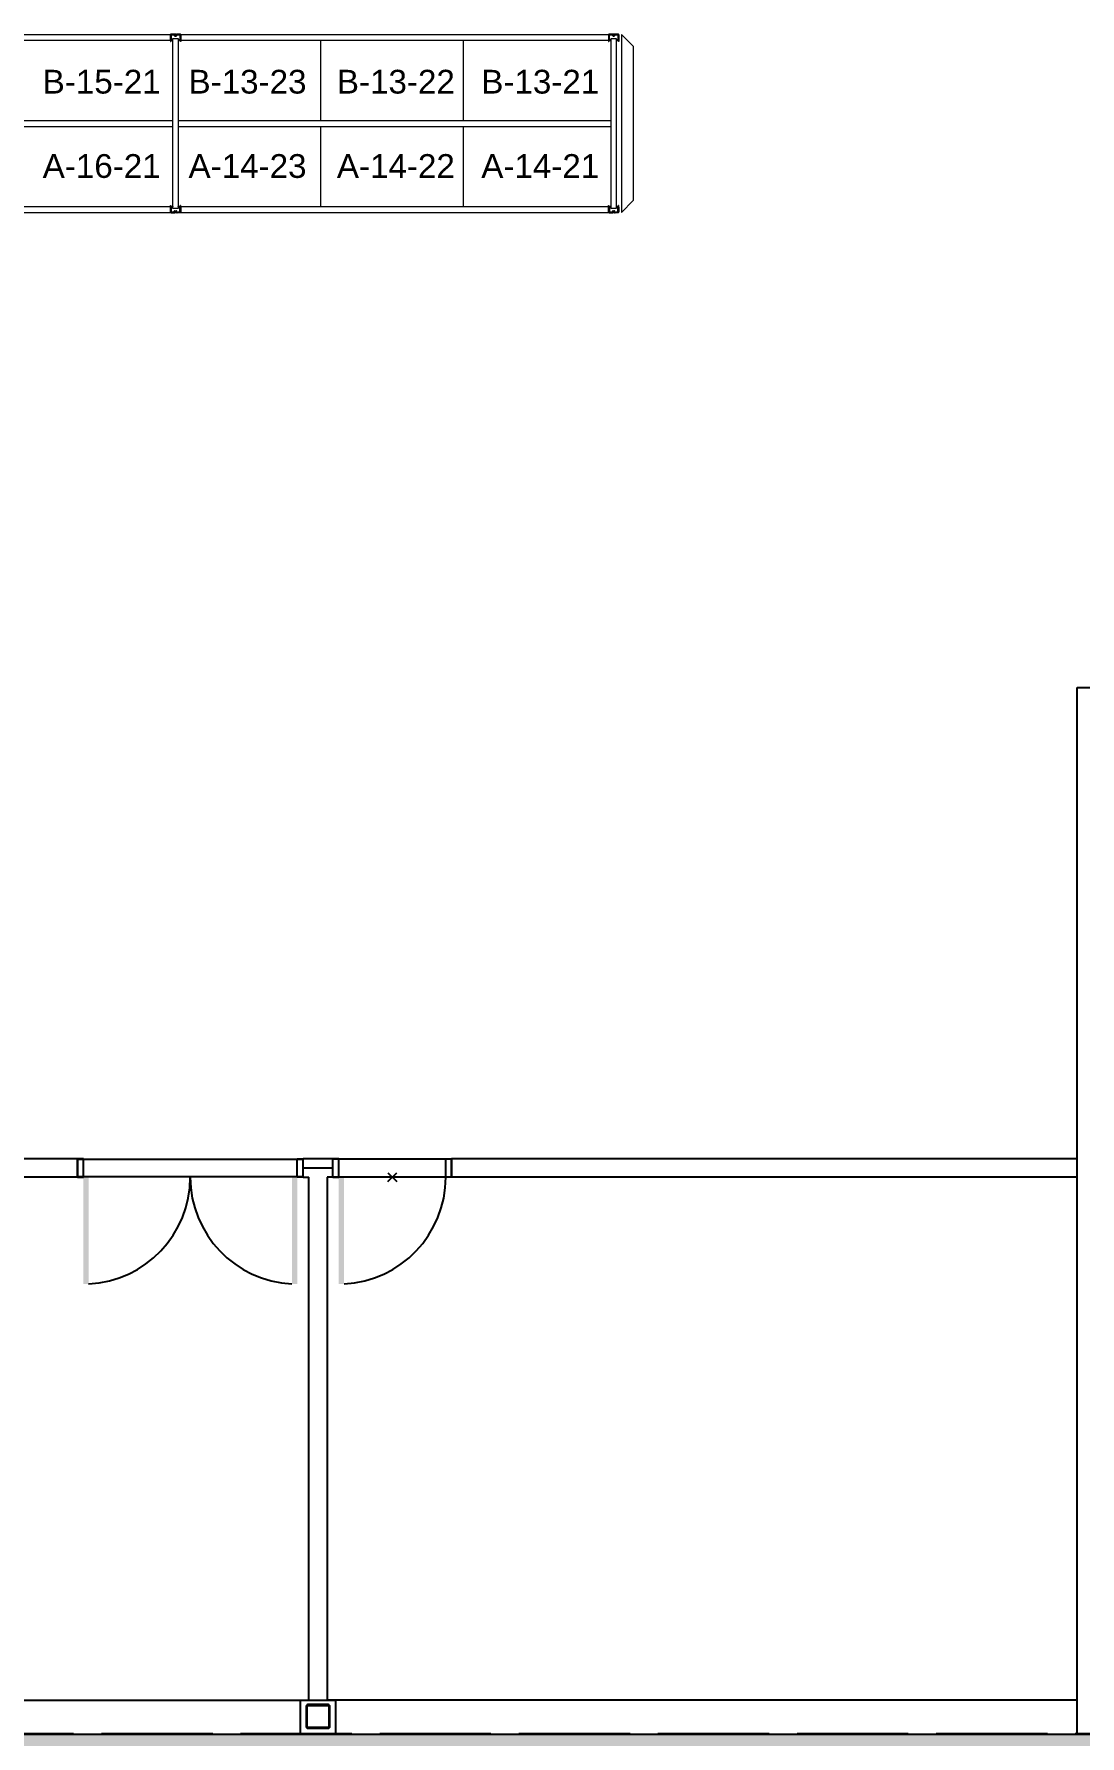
# Model space of a CAD drawing. Header units: inches. Extents: x 2743 to 10591, y -1604 to 5792.
# Drawn here: x 7944 to 8297, y 2943 to 3516 of the extents above; entities that cross this region are included whole.
import ezdxf

# ---------------------------------------------------------------- set-up
doc = ezdxf.new("R2010")
doc.units = ezdxf.units.IN
doc.header["$LTSCALE"] = 0.1875
doc.header["$MEASUREMENT"] = 0
doc.header["$PDMODE"] = 3
doc.header["$PDSIZE"] = 1.5
doc.linetypes.add('dash2', pattern=[500, 400, -100])
for name, color, linetype, lineweight in [('22 Dimension', 7, 'Continuous', 5), ('32 Echelle', 160, 'Continuous', 15), ('33 Poutre', 30, 'Continuous', 15), ('37 Protection', 1, 'Continuous', 15)]:
    doc.layers.add(name, color=color, linetype=linetype, lineweight=lineweight)
for name, color, linetype in [('A-E-MUR-EXT', 3, 'Continuous'), ('A-N-MUR-COMP', 30, 'Continuous'), ('A-N-MUR-INT', 3, 'Continuous'), ('A-N-POR-PLF', 30, 'Continuous'), ('A-N-POR-PLN', 7, 'Continuous'), ('A-N-STRUCTURE', 4, 'Continuous'), ('fill253', 253, 'Continuous'), ('S-N-ACIER', 4, 'Continuous')]:
    doc.layers.add(name, color=color, linetype=linetype)
doc.styles.add('arial', font='')
doc.styles.get('arial').set_extended_font_data('Arial')
doc.linetypes.add('MUR07', pattern='A,0.001521,[13,JUB,S=1,R=0,X=0,Y=0],-152.075402', length=152.076923)

msp = doc.modelspace()

# ---------------------------------------------------------------- hatches: boundary and pattern name
at = {"layer": '32 Echelle'}
for points in [[(7991.02284, 3513.78941), (7991.02284, 3513.97691), (7990.83534, 3513.97691)], [(7991.02284, 3513.78941), (7991.02284, 3513.97691), (7990.83534, 3513.97691)], [(7993.02284, 3513.78941), (7993.02284, 3513.97691), (7993.21034, 3513.97691)], [(7993.02284, 3513.78941), (7993.02284, 3513.97691), (7993.21034, 3513.97691)], [(8138.64784, 3513.78941), (8138.64784, 3513.97691), (8138.46034, 3513.97691)], [(8138.64784, 3513.78941), (8138.64784, 3513.97691), (8138.46034, 3513.97691)], [(8138.64784, 3513.78941), (8138.64784, 3513.97691), (8138.46034, 3513.97691)], [(8140.64784, 3513.78941), (8140.64784, 3513.97691), (8140.83534, 3513.97691)], [(8140.64784, 3513.78941), (8140.64784, 3513.97691), (8140.83534, 3513.97691)], [(8140.64784, 3513.78941), (8140.64784, 3513.97691), (8140.83534, 3513.97691)], [(7991.02284, 3458.16441), (7991.02284, 3457.97691), (7990.83534, 3457.97691)], [(7991.02284, 3458.16441), (7991.02284, 3457.97691), (7990.83534, 3457.97691)], [(7993.02284, 3458.16441), (7993.02284, 3457.97691), (7993.21034, 3457.97691)], [(7993.02284, 3458.16441), (7993.02284, 3457.97691), (7993.21034, 3457.97691)], [(8138.64784, 3458.16441), (8138.64784, 3457.97691), (8138.46034, 3457.97691)], [(8138.64784, 3458.16441), (8138.64784, 3457.97691), (8138.46034, 3457.97691)], [(8138.64784, 3458.16441), (8138.64784, 3457.97691), (8138.46034, 3457.97691)], [(8140.64784, 3458.16441), (8140.64784, 3457.97691), (8140.83534, 3457.97691)], [(8140.64784, 3458.16441), (8140.64784, 3457.97691), (8140.83534, 3457.97691)], [(8140.64784, 3458.16441), (8140.64784, 3457.97691), (8140.83534, 3457.97691)]]:
    msp.add_hatch(color=256, dxfattribs=at).paths.add_polyline_path(points)
at = {"layer": 'A-N-POR-PLN'}
for points in [[(7960.95764, 3094.93671), (7962.72929, 3094.93671), (7962.72929, 3130.96026), (7960.95764, 3130.96026)], [(8033.00474, 3094.93671), (8031.23309, 3094.93671), (8031.23309, 3130.96026), (8033.00474, 3130.96026)], [(8047.0362, 3094.9367), (8048.80785, 3094.9367), (8048.80785, 3130.96025), (8047.0362, 3130.96025)]]:
    msp.add_hatch(color=7, dxfattribs=at).paths.add_polyline_path(points)
at = {"layer": 'fill253'}
h = msp.add_hatch(color=7, dxfattribs=at)
h.dxf.hatch_style = 1
h.paths.add_polyline_path([(9794.88804, 4634.2983), (9789.96679, 4634.2983), (9789.98074, 4296.66232), (9794.90199, 4296.66232)])
h.paths.add_polyline_path([(9794.88805, 4881.11089), (9789.9668, 4881.11089), (9789.9668, 4775.21102), (9794.88805, 4775.21102)])
h.paths.add_polyline_path([(9794.88805, 5127.92329), (9789.9668, 5127.92329), (9789.96679, 5022.02362), (9794.88804, 5022.02362)])
h.paths.add_polyline_path([(8905.8684, 2943.29277), (8903.3892, 2938.37099), (9794.90199, 2938.37152), (9794.90199, 3130.36129), (9789.98074, 3130.36129), (9789.98074, 2943.29277)])
h.paths.add_polyline_path([(8477.94274, 2845.33593), (8485.93641, 2846.64062), (8470.93724, 2938.36282), (8470.1595, 2943.12545), (8461.95283, 2943.12545), (8462.69637, 2938.4929)])
h.paths.add_polyline_path([(8896.37174, 2938.2042), (8896.75099, 2936.00974), (8903.53291, 2937.11042), (8903.3892, 2938.37099), (8905.8684, 2943.29277), (8895.56167, 2943.29277)])
h.paths.add_polyline_path([(9794.90199, 5355.98239), (9789.98074, 5355.98239), (9789.9668, 5268.83602), (9794.88805, 5268.83602)])
h.paths.add_polyline_path([(7089.79643, 3123.02867), (7083.99141, 3125.08232), (7083.99141, 3123.83686), (7084.85165, 3123.50795), (7084.85808, 2938.2042), (7353.37882, 2938.37153), (7353.37237, 2943.29278), (7089.77933, 2943.12545)])
h.paths.add_polyline_path([(7084.85808, 3827.66882), (7089.77933, 3826.6441), (7089.77933, 4320.4792), (7084.85808, 4320.4792)])
h.paths.add_polyline_path([(9789.98074, 3862.52649), (9794.90199, 3862.52649), (9794.90199, 4254.42566), (9789.98074, 4254.42566)])
h.paths.add_polyline_path([(9789.97462, 3801.08425), (9794.89587, 3801.08425), (9794.90199, 3862.52649), (9789.98074, 3862.52649)])
h.paths.add_polyline_path([(9789.98074, 3656.9925), (9794.90199, 3656.9925), (9794.89587, 3765.06188), (9789.97462, 3765.06188)])
h.paths.add_polyline_path([(9789.972, 3584.94295), (9794.89325, 3584.94295), (9794.90198, 3620.96895), (9789.98073, 3620.96895)])
h.paths.add_polyline_path([(9789.97812, 3512.89586), (9794.89937, 3512.89586), (9794.89968, 3548.92185), (9789.97843, 3548.92185)])
h.paths.add_polyline_path([(9789.97812, 3440.8512), (9794.89937, 3440.8512), (9794.89937, 3476.87475), (9789.97812, 3476.87475)])
h.paths.add_polyline_path([(8313.35451, 5642.91315), (8313.35451, 5647.83442), (7084.85165, 5647.83442), (7084.85808, 4361.46337), (7089.77933, 4361.46337), (7089.7729, 5642.91317)])
h.paths.add_polyline_path([(7395.62103, 2943.29277), (7395.62125, 2938.37152), (8462.75647, 2938.2042), (8461.95283, 2943.12545)])
h.paths.add_polyline_path([(8556.69558, 5642.88457), (8556.69559, 5647.80617), (8355.59042, 5647.83389), (8355.59042, 5642.91262)])
h.paths.add_polyline_path([(9149.95052, 5647.66709), (9149.95052, 5642.74584), (9789.98074, 5642.74584), (9789.98079, 5510.71941), (9794.90204, 5510.71941), (9794.90199, 5647.66709)])
h.paths.add_polyline_path([(9794.89495, 3260.73346), (9789.9691, 3260.73345), (9789.98074, 3172.43063), (9794.90199, 3172.43063)])
h.paths.add_polyline_path([(9789.9691, 3296.75701), (9794.89495, 3296.75699), (9794.89325, 3404.82765), (9789.972, 3404.82765)])

# ---------------------------------------------------------------- linework, layer by layer
at = {"layer": '22 Dimension'}
for p, q in [((8041.02284, 3486.97691), (8041.02284, 3513.97691)), ((8089.02284, 3486.97691), (8089.02284, 3513.97691)), ((7845.39784, 3486.97691), (7991.02284, 3486.97691)), ((7993.02284, 3486.97691), (8138.64784, 3486.97691)), ((7845.39784, 3484.97691), (7991.02284, 3484.97691)), ((7993.02284, 3484.97691), (8138.64784, 3484.97691)), ((8041.02284, 3457.97691), (8041.02284, 3484.97691)), ((8089.02284, 3457.97691), (8089.02284, 3484.97691)), ((8295.82726, 3249.82448), (8295.82726, 3248.82448))]:
    msp.add_line(p, q, dxfattribs=at)
at = {"layer": '32 Echelle', "linetype": 'Continuous', "lineweight": 25}
for p, q in [((7990.39788, 3515.79316), (7990.39788, 3514.16066)), ((7990.39788, 3515.79316), (7990.39788, 3514.16066)), ((7990.48788, 3514.16066), (7990.48788, 3515.79316)), ((7990.48788, 3514.16066), (7990.48788, 3515.79316)), ((7991.51047, 3515.97691), (7990.58163, 3515.97691)), ((7991.51047, 3515.97691), (7990.58163, 3515.97691)), ((7990.58163, 3515.88691), (7991.51047, 3515.88691)), ((7990.58163, 3515.88691), (7991.51047, 3515.88691)), ((7991.60012, 3515.82057), (7991.64403, 3515.67693)), ((7991.60012, 3515.82057), (7991.64403, 3515.67693)), ((7991.7301, 3515.70325), (7991.68619, 3515.84688)), ((7991.7301, 3515.70325), (7991.68619, 3515.84688)), ((7992.22592, 3515.63691), (7991.81975, 3515.63691)), ((7992.22592, 3515.63691), (7991.81975, 3515.63691)), ((7991.81975, 3515.54691), (7992.22592, 3515.54691)), ((7991.81975, 3515.54691), (7992.22592, 3515.54691)), ((7992.35949, 3515.84688), (7992.31557, 3515.70325)), ((7992.35949, 3515.84688), (7992.31557, 3515.70325)), ((7992.40164, 3515.67693), (7992.44555, 3515.82057)), ((7992.40164, 3515.67693), (7992.44555, 3515.82057)), ((7993.46404, 3515.97691), (7992.53521, 3515.97691)), ((7993.46404, 3515.97691), (7992.53521, 3515.97691)), ((7992.53521, 3515.88691), (7993.46404, 3515.88691)), ((7992.53521, 3515.88691), (7993.46404, 3515.88691)), ((7993.55779, 3515.79316), (7993.55779, 3514.16066)), ((7993.55779, 3515.79316), (7993.55779, 3514.16066)), ((7993.64779, 3514.16066), (7993.64779, 3515.79316)), ((7993.64779, 3514.16066), (7993.64779, 3515.79316)), ((8138.02288, 3515.79316), (8138.02288, 3514.16066)), ((8138.02288, 3515.79316), (8138.02288, 3514.16066)), ((8138.02288, 3515.79316), (8138.02288, 3514.16066)), ((8138.11288, 3514.16066), (8138.11288, 3515.79316)), ((8138.11288, 3514.16066), (8138.11288, 3515.79316)), ((8138.11288, 3514.16066), (8138.11288, 3515.79316)), ((8139.13547, 3515.97691), (8138.20663, 3515.97691)), ((8139.13547, 3515.97691), (8138.20663, 3515.97691)), ((8139.13547, 3515.97691), (8138.20663, 3515.97691)), ((8138.20663, 3515.88691), (8139.13547, 3515.88691)), ((8138.20663, 3515.88691), (8139.13547, 3515.88691)), ((8138.20663, 3515.88691), (8139.13547, 3515.88691)), ((8139.22512, 3515.82057), (8139.26903, 3515.67693)), ((8139.22512, 3515.82057), (8139.26903, 3515.67693)), ((8139.22512, 3515.82057), (8139.26903, 3515.67693)), ((8139.3551, 3515.70325), (8139.31119, 3515.84688)), ((8139.3551, 3515.70325), (8139.31119, 3515.84688)), ((8139.3551, 3515.70325), (8139.31119, 3515.84688)), ((8139.85092, 3515.63691), (8139.44475, 3515.63691)), ((8139.85092, 3515.63691), (8139.44475, 3515.63691)), ((8139.85092, 3515.63691), (8139.44475, 3515.63691)), ((8139.44475, 3515.54691), (8139.85092, 3515.54691)), ((8139.44475, 3515.54691), (8139.85092, 3515.54691)), ((8139.44475, 3515.54691), (8139.85092, 3515.54691)), ((8139.98449, 3515.84688), (8139.94057, 3515.70325)), ((8139.98449, 3515.84688), (8139.94057, 3515.70325)), ((8139.98449, 3515.84688), (8139.94057, 3515.70325)), ((8140.02664, 3515.67693), (8140.07055, 3515.82057)), ((8140.02664, 3515.67693), (8140.07055, 3515.82057)), ((8140.02664, 3515.67693), (8140.07055, 3515.82057)), ((8141.08904, 3515.97691), (8140.16021, 3515.97691)), ((8141.08904, 3515.97691), (8140.16021, 3515.97691)), ((8141.08904, 3515.97691), (8140.16021, 3515.97691)), ((8140.16021, 3515.88691), (8141.08904, 3515.88691)), ((8140.16021, 3515.88691), (8141.08904, 3515.88691)), ((8140.16021, 3515.88691), (8141.08904, 3515.88691)), ((8141.18279, 3515.79316), (8141.18279, 3514.16066)), ((8141.18279, 3515.79316), (8141.18279, 3514.16066)), ((8141.18279, 3515.79316), (8141.18279, 3514.16066)), ((8141.27279, 3514.16066), (8141.27279, 3515.79316)), ((8141.27279, 3514.16066), (8141.27279, 3515.79316)), ((8141.27279, 3514.16066), (8141.27279, 3515.79316)), ((7990.99788, 3514.06691), (7990.58163, 3514.06691)), ((7990.99788, 3514.06691), (7990.58163, 3514.06691)), ((7990.58163, 3513.97691), (7990.99788, 3513.97691)), ((7990.58163, 3513.97691), (7990.99788, 3513.97691)), ((7990.99788, 3513.97691), (7990.99788, 3514.06691)), ((7990.99788, 3513.97691), (7990.99788, 3514.06691)), ((7993.46404, 3514.06691), (7993.04779, 3514.06691)), ((7993.04779, 3514.06691), (7993.04779, 3513.97691)), ((7993.46404, 3514.06691), (7993.04779, 3514.06691)), ((7993.04779, 3514.06691), (7993.04779, 3513.97691)), ((7993.04779, 3513.97691), (7993.46404, 3513.97691)), ((7993.04779, 3513.97691), (7993.46404, 3513.97691)), ((8138.62288, 3514.06691), (8138.20663, 3514.06691)), ((8138.62288, 3514.06691), (8138.20663, 3514.06691)), ((8138.62288, 3514.06691), (8138.20663, 3514.06691)), ((8138.20663, 3513.97691), (8138.62288, 3513.97691)), ((8138.20663, 3513.97691), (8138.62288, 3513.97691)), ((8138.20663, 3513.97691), (8138.62288, 3513.97691)), ((8138.62288, 3513.97691), (8138.62288, 3514.06691)), ((8138.62288, 3513.97691), (8138.62288, 3514.06691)), ((8138.62288, 3513.97691), (8138.62288, 3514.06691)), ((8141.08904, 3514.06691), (8140.67279, 3514.06691)), ((8140.67279, 3514.06691), (8140.67279, 3513.97691)), ((8141.08904, 3514.06691), (8140.67279, 3514.06691)), ((8140.67279, 3514.06691), (8140.67279, 3513.97691)), ((8141.08904, 3514.06691), (8140.67279, 3514.06691)), ((8140.67279, 3514.06691), (8140.67279, 3513.97691)), ((8140.67279, 3513.97691), (8141.08904, 3513.97691)), ((8140.67279, 3513.97691), (8141.08904, 3513.97691)), ((8140.67279, 3513.97691), (8141.08904, 3513.97691)), ((7990.39788, 3456.16066), (7990.39788, 3457.79316)), ((7990.39788, 3456.16066), (7990.39788, 3457.79316)), ((7990.48788, 3457.79316), (7990.48788, 3456.16066)), ((7990.48788, 3457.79316), (7990.48788, 3456.16066)), ((7990.58163, 3457.97691), (7990.99788, 3457.97691)), ((7990.58163, 3457.97691), (7990.99788, 3457.97691)), ((7990.99788, 3457.88691), (7990.58163, 3457.88691)), ((7990.99788, 3457.88691), (7990.58163, 3457.88691)), ((7990.99788, 3457.97691), (7990.99788, 3457.88691)), ((7990.99788, 3457.97691), (7990.99788, 3457.88691)), ((7993.04779, 3457.97691), (7993.46404, 3457.97691)), ((7993.04779, 3457.88691), (7993.04779, 3457.97691)), ((7993.04779, 3457.97691), (7993.46404, 3457.97691)), ((7993.04779, 3457.88691), (7993.04779, 3457.97691)), ((7993.46404, 3457.88691), (7993.04779, 3457.88691)), ((7993.46404, 3457.88691), (7993.04779, 3457.88691)), ((7993.55779, 3456.16066), (7993.55779, 3457.79316)), ((7993.55779, 3456.16066), (7993.55779, 3457.79316)), ((7993.64779, 3457.79316), (7993.64779, 3456.16066)), ((7993.64779, 3457.79316), (7993.64779, 3456.16066)), ((8138.02288, 3456.16066), (8138.02288, 3457.79316)), ((8138.02288, 3456.16066), (8138.02288, 3457.79316)), ((8138.02288, 3456.16066), (8138.02288, 3457.79316)), ((8138.11288, 3457.79316), (8138.11288, 3456.16066)), ((8138.11288, 3457.79316), (8138.11288, 3456.16066)), ((8138.11288, 3457.79316), (8138.11288, 3456.16066)), ((8138.20663, 3457.97691), (8138.62288, 3457.97691)), ((8138.20663, 3457.97691), (8138.62288, 3457.97691)), ((8138.20663, 3457.97691), (8138.62288, 3457.97691)), ((8138.62288, 3457.88691), (8138.20663, 3457.88691)), ((8138.62288, 3457.88691), (8138.20663, 3457.88691)), ((8138.62288, 3457.88691), (8138.20663, 3457.88691)), ((8138.62288, 3457.97691), (8138.62288, 3457.88691)), ((8138.62288, 3457.97691), (8138.62288, 3457.88691)), ((8138.62288, 3457.97691), (8138.62288, 3457.88691)), ((8140.67279, 3457.97691), (8141.08904, 3457.97691)), ((8140.67279, 3457.88691), (8140.67279, 3457.97691)), ((8140.67279, 3457.97691), (8141.08904, 3457.97691)), ((8140.67279, 3457.88691), (8140.67279, 3457.97691)), ((8140.67279, 3457.97691), (8141.08904, 3457.97691)), ((8140.67279, 3457.88691), (8140.67279, 3457.97691)), ((8141.08904, 3457.88691), (8140.67279, 3457.88691)), ((8141.08904, 3457.88691), (8140.67279, 3457.88691)), ((8141.08904, 3457.88691), (8140.67279, 3457.88691)), ((8141.18279, 3456.16066), (8141.18279, 3457.79316)), ((8141.18279, 3456.16066), (8141.18279, 3457.79316)), ((8141.18279, 3456.16066), (8141.18279, 3457.79316)), ((8141.27279, 3457.79316), (8141.27279, 3456.16066)), ((8141.27279, 3457.79316), (8141.27279, 3456.16066)), ((8141.27279, 3457.79316), (8141.27279, 3456.16066)), ((7990.58163, 3456.06691), (7991.51047, 3456.06691)), ((7990.58163, 3456.06691), (7991.51047, 3456.06691)), ((7991.51047, 3455.97691), (7990.58163, 3455.97691)), ((7991.51047, 3455.97691), (7990.58163, 3455.97691)), ((7991.60012, 3456.13325), (7991.64403, 3456.27688)), ((7991.60012, 3456.13325), (7991.64403, 3456.27688)), ((7991.7301, 3456.25057), (7991.68619, 3456.10693)), ((7991.7301, 3456.25057), (7991.68619, 3456.10693)), ((7991.81975, 3456.40691), (7992.22592, 3456.40691)), ((7991.81975, 3456.40691), (7992.22592, 3456.40691)), ((7992.22592, 3456.31691), (7991.81975, 3456.31691)), ((7992.22592, 3456.31691), (7991.81975, 3456.31691)), ((7992.35949, 3456.10693), (7992.31557, 3456.25057)), ((7992.35949, 3456.10693), (7992.31557, 3456.25057)), ((7992.40164, 3456.27688), (7992.44555, 3456.13325)), ((7992.40164, 3456.27688), (7992.44555, 3456.13325)), ((7992.53521, 3456.06691), (7993.46404, 3456.06691)), ((7992.53521, 3456.06691), (7993.46404, 3456.06691)), ((7993.46404, 3455.97691), (7992.53521, 3455.97691)), ((7993.46404, 3455.97691), (7992.53521, 3455.97691)), ((8138.20663, 3456.06691), (8139.13547, 3456.06691)), ((8138.20663, 3456.06691), (8139.13547, 3456.06691)), ((8138.20663, 3456.06691), (8139.13547, 3456.06691)), ((8139.13547, 3455.97691), (8138.20663, 3455.97691)), ((8139.13547, 3455.97691), (8138.20663, 3455.97691)), ((8139.13547, 3455.97691), (8138.20663, 3455.97691)), ((8139.22512, 3456.13325), (8139.26903, 3456.27688)), ((8139.22512, 3456.13325), (8139.26903, 3456.27688)), ((8139.22512, 3456.13325), (8139.26903, 3456.27688)), ((8139.3551, 3456.25057), (8139.31119, 3456.10693)), ((8139.3551, 3456.25057), (8139.31119, 3456.10693)), ((8139.3551, 3456.25057), (8139.31119, 3456.10693)), ((8139.44475, 3456.40691), (8139.85092, 3456.40691)), ((8139.44475, 3456.40691), (8139.85092, 3456.40691)), ((8139.44475, 3456.40691), (8139.85092, 3456.40691)), ((8139.85092, 3456.31691), (8139.44475, 3456.31691)), ((8139.85092, 3456.31691), (8139.44475, 3456.31691)), ((8139.85092, 3456.31691), (8139.44475, 3456.31691)), ((8139.98449, 3456.10693), (8139.94057, 3456.25057)), ((8139.98449, 3456.10693), (8139.94057, 3456.25057)), ((8139.98449, 3456.10693), (8139.94057, 3456.25057)), ((8140.02664, 3456.27688), (8140.07055, 3456.13325)), ((8140.02664, 3456.27688), (8140.07055, 3456.13325)), ((8140.02664, 3456.27688), (8140.07055, 3456.13325)), ((8140.16021, 3456.06691), (8141.08904, 3456.06691)), ((8140.16021, 3456.06691), (8141.08904, 3456.06691)), ((8140.16021, 3456.06691), (8141.08904, 3456.06691)), ((8141.08904, 3455.97691), (8140.16021, 3455.97691)), ((8141.08904, 3455.97691), (8140.16021, 3455.97691)), ((8141.08904, 3455.97691), (8140.16021, 3455.97691))]:
    msp.add_line(p, q, dxfattribs=at)
at = {"layer": '32 Echelle'}
for p, q in [((7991.02284, 3513.97691), (7990.83534, 3513.97691)), ((7991.02284, 3513.78941), (7990.83534, 3513.97691)), ((7991.02284, 3513.97691), (7990.83534, 3513.97691)), ((7991.02284, 3513.78941), (7990.83534, 3513.97691)), ((7993.02284, 3514.47691), (7991.02284, 3514.47691)), ((7991.02284, 3514.47691), (7991.02284, 3457.47691)), ((7993.02284, 3514.47691), (7991.02284, 3514.47691)), ((7991.02284, 3514.47691), (7991.02284, 3457.47691)), ((7991.02284, 3513.78941), (7991.02284, 3513.97691)), ((7991.02284, 3513.78941), (7991.02284, 3513.97691)), ((7993.02284, 3457.47691), (7993.02284, 3514.47691)), ((7993.02284, 3457.47691), (7993.02284, 3514.47691)), ((7993.02284, 3513.97691), (7993.21034, 3513.97691)), ((7993.02284, 3513.78941), (7993.02284, 3513.97691)), ((7993.02284, 3513.78941), (7993.21034, 3513.97691)), ((7993.02284, 3513.97691), (7993.21034, 3513.97691)), ((7993.02284, 3513.78941), (7993.02284, 3513.97691)), ((7993.02284, 3513.78941), (7993.21034, 3513.97691)), ((8041.02284, 3486.97691), (8041.02284, 3513.97691)), ((8089.02284, 3486.97691), (8089.02284, 3513.97691)), ((8138.64784, 3513.97691), (8138.46034, 3513.97691)), ((8138.64784, 3513.78941), (8138.46034, 3513.97691)), ((8138.64784, 3513.97691), (8138.46034, 3513.97691)), ((8138.64784, 3513.78941), (8138.46034, 3513.97691)), ((8138.64784, 3513.97691), (8138.46034, 3513.97691)), ((8138.64784, 3513.78941), (8138.46034, 3513.97691)), ((8140.64784, 3514.47691), (8138.64784, 3514.47691)), ((8138.64784, 3514.47691), (8138.64784, 3457.47691)), ((8140.64784, 3514.47691), (8138.64784, 3514.47691)), ((8138.64784, 3514.47691), (8138.64784, 3457.47691)), ((8140.64784, 3514.47691), (8138.64784, 3514.47691)), ((8138.64784, 3514.47691), (8138.64784, 3457.47691)), ((8138.64784, 3513.78941), (8138.64784, 3513.97691)), ((8138.64784, 3513.78941), (8138.64784, 3513.97691)), ((8138.64784, 3513.78941), (8138.64784, 3513.97691)), ((8140.64784, 3457.47691), (8140.64784, 3514.47691)), ((8140.64784, 3457.47691), (8140.64784, 3514.47691)), ((8140.64784, 3457.47691), (8140.64784, 3514.47691)), ((8140.64784, 3513.97691), (8140.83534, 3513.97691)), ((8140.64784, 3513.78941), (8140.64784, 3513.97691)), ((8140.64784, 3513.78941), (8140.83534, 3513.97691)), ((8140.64784, 3513.97691), (8140.83534, 3513.97691)), ((8140.64784, 3513.78941), (8140.64784, 3513.97691)), ((8140.64784, 3513.78941), (8140.83534, 3513.97691)), ((8140.64784, 3513.97691), (8140.83534, 3513.97691)), ((8140.64784, 3513.78941), (8140.64784, 3513.97691)), ((8140.64784, 3513.78941), (8140.83534, 3513.97691)), ((8041.02284, 3457.97691), (8041.02284, 3484.97691)), ((8089.02284, 3457.97691), (8089.02284, 3484.97691)), ((7991.02284, 3458.16441), (7990.83534, 3457.97691)), ((7991.02284, 3458.16441), (7990.83534, 3457.97691)), ((7991.02284, 3457.97691), (7990.83534, 3457.97691)), ((7991.02284, 3457.97691), (7990.83534, 3457.97691)), ((7991.02284, 3458.16441), (7991.02284, 3457.97691)), ((7991.02284, 3458.16441), (7991.02284, 3457.97691)), ((7993.02284, 3458.16441), (7993.02284, 3457.97691)), ((7993.02284, 3458.16441), (7993.21034, 3457.97691)), ((7993.02284, 3458.16441), (7993.02284, 3457.97691)), ((7993.02284, 3458.16441), (7993.21034, 3457.97691)), ((7993.02284, 3457.97691), (7993.21034, 3457.97691)), ((7993.02284, 3457.97691), (7993.21034, 3457.97691)), ((8138.64784, 3458.16441), (8138.46034, 3457.97691)), ((8138.64784, 3458.16441), (8138.46034, 3457.97691)), ((8138.64784, 3458.16441), (8138.46034, 3457.97691)), ((8138.64784, 3457.97691), (8138.46034, 3457.97691)), ((8138.64784, 3457.97691), (8138.46034, 3457.97691)), ((8138.64784, 3457.97691), (8138.46034, 3457.97691)), ((8138.64784, 3458.16441), (8138.64784, 3457.97691)), ((8138.64784, 3458.16441), (8138.64784, 3457.97691)), ((8138.64784, 3458.16441), (8138.64784, 3457.97691)), ((8140.64784, 3458.16441), (8140.64784, 3457.97691)), ((8140.64784, 3458.16441), (8140.83534, 3457.97691)), ((8140.64784, 3458.16441), (8140.64784, 3457.97691)), ((8140.64784, 3458.16441), (8140.83534, 3457.97691)), ((8140.64784, 3458.16441), (8140.64784, 3457.97691)), ((8140.64784, 3458.16441), (8140.83534, 3457.97691)), ((8140.64784, 3457.97691), (8140.83534, 3457.97691)), ((8140.64784, 3457.97691), (8140.83534, 3457.97691)), ((8140.64784, 3457.97691), (8140.83534, 3457.97691)), ((7991.02284, 3457.47691), (7993.02284, 3457.47691)), ((7991.02284, 3457.47691), (7993.02284, 3457.47691)), ((8138.64784, 3457.47691), (8140.64784, 3457.47691)), ((8138.64784, 3457.47691), (8140.64784, 3457.47691)), ((8138.64784, 3457.47691), (8140.64784, 3457.47691))]:
    msp.add_line(p, q, dxfattribs=at)
at = {"layer": '32 Echelle', "linetype": 'Continuous', "lineweight": 25}
for centre, radius, start, end in [((7990.58163, 3515.79316), 0.18375, 90, 180), ((7990.58163, 3515.79316), 0.18375, 90, 180), ((7990.58163, 3515.79316), 0.09375, 90, 180), ((7990.58163, 3515.79316), 0.09375, 90, 180), ((7991.51047, 3515.79316), 0.18375, 17, 90), ((7991.51047, 3515.79316), 0.18375, 17, 90), ((7991.51047, 3515.79316), 0.09375, 17, 90), ((7991.51047, 3515.79316), 0.09375, 17, 90), ((7991.81975, 3515.73066), 0.18375, 197, 270), ((7991.81975, 3515.73066), 0.18375, 197, 270), ((7991.81975, 3515.73066), 0.09375, 197, 270), ((7991.81975, 3515.73066), 0.09375, 197, 270), ((7992.22592, 3515.73066), 0.09375, 270, 343), ((7992.22592, 3515.73066), 0.09375, 270, 343), ((7992.22592, 3515.73066), 0.18375, 270, 343), ((7992.22592, 3515.73066), 0.18375, 270, 343), ((7992.53521, 3515.79316), 0.18375, 90, 163), ((7992.53521, 3515.79316), 0.18375, 90, 163), ((7992.53521, 3515.79316), 0.09375, 90, 163), ((7992.53521, 3515.79316), 0.09375, 90, 163), ((7993.46404, 3515.79316), 0.18375, 0, 90), ((7993.46404, 3515.79316), 0.18375, 0, 90), ((7993.46404, 3515.79316), 0.09375, 0, 90), ((7993.46404, 3515.79316), 0.09375, 0, 90), ((8138.20663, 3515.79316), 0.18375, 90, 180), ((8138.20663, 3515.79316), 0.18375, 90, 180), ((8138.20663, 3515.79316), 0.18375, 90, 180), ((8138.20663, 3515.79316), 0.09375, 90, 180), ((8138.20663, 3515.79316), 0.09375, 90, 180), ((8138.20663, 3515.79316), 0.09375, 90, 180), ((8139.13547, 3515.79316), 0.18375, 17, 90), ((8139.13547, 3515.79316), 0.18375, 17, 90), ((8139.13547, 3515.79316), 0.18375, 17, 90), ((8139.13547, 3515.79316), 0.09375, 17, 90), ((8139.13547, 3515.79316), 0.09375, 17, 90), ((8139.13547, 3515.79316), 0.09375, 17, 90), ((8139.44475, 3515.73066), 0.18375, 197, 270), ((8139.44475, 3515.73066), 0.18375, 197, 270), ((8139.44475, 3515.73066), 0.18375, 197, 270), ((8139.44475, 3515.73066), 0.09375, 197, 270), ((8139.44475, 3515.73066), 0.09375, 197, 270), ((8139.44475, 3515.73066), 0.09375, 197, 270), ((8139.85092, 3515.73066), 0.09375, 270, 343), ((8139.85092, 3515.73066), 0.09375, 270, 343), ((8139.85092, 3515.73066), 0.09375, 270, 343), ((8139.85092, 3515.73066), 0.18375, 270, 343), ((8139.85092, 3515.73066), 0.18375, 270, 343), ((8139.85092, 3515.73066), 0.18375, 270, 343), ((8140.16021, 3515.79316), 0.18375, 90, 163), ((8140.16021, 3515.79316), 0.18375, 90, 163), ((8140.16021, 3515.79316), 0.18375, 90, 163), ((8140.16021, 3515.79316), 0.09375, 90, 163), ((8140.16021, 3515.79316), 0.09375, 90, 163), ((8140.16021, 3515.79316), 0.09375, 90, 163), ((8141.08904, 3515.79316), 0.18375, 0, 90), ((8141.08904, 3515.79316), 0.18375, 0, 90), ((8141.08904, 3515.79316), 0.18375, 0, 90), ((8141.08904, 3515.79316), 0.09375, 0, 90), ((8141.08904, 3515.79316), 0.09375, 0, 90), ((8141.08904, 3515.79316), 0.09375, 0, 90), ((7990.58163, 3514.16066), 0.18375, 180, 270), ((7990.58163, 3514.16066), 0.18375, 180, 270), ((7990.58163, 3514.16066), 0.09375, 180, 270), ((7990.58163, 3514.16066), 0.09375, 180, 270), ((7993.46404, 3514.16066), 0.09375, 270, 0), ((7993.46404, 3514.16066), 0.18375, 270, 0), ((7993.46404, 3514.16066), 0.09375, 270, 0), ((7993.46404, 3514.16066), 0.18375, 270, 0), ((8138.20663, 3514.16066), 0.18375, 180, 270), ((8138.20663, 3514.16066), 0.18375, 180, 270), ((8138.20663, 3514.16066), 0.18375, 180, 270), ((8138.20663, 3514.16066), 0.09375, 180, 270), ((8138.20663, 3514.16066), 0.09375, 180, 270), ((8138.20663, 3514.16066), 0.09375, 180, 270), ((8141.08904, 3514.16066), 0.09375, 270, 0), ((8141.08904, 3514.16066), 0.18375, 270, 0), ((8141.08904, 3514.16066), 0.09375, 270, 0), ((8141.08904, 3514.16066), 0.18375, 270, 0), ((8141.08904, 3514.16066), 0.09375, 270, 0), ((8141.08904, 3514.16066), 0.18375, 270, 0), ((7990.58163, 3457.79316), 0.18375, 90, 180), ((7990.58163, 3457.79316), 0.18375, 90, 180), ((7990.58163, 3457.79316), 0.09375, 90, 180), ((7990.58163, 3457.79316), 0.09375, 90, 180), ((7993.46404, 3457.79316), 0.18375, 0, 90), ((7993.46404, 3457.79316), 0.18375, 0, 90), ((7993.46404, 3457.79316), 0.09375, 0, 90), ((7993.46404, 3457.79316), 0.09375, 0, 90), ((8138.20663, 3457.79316), 0.18375, 90, 180), ((8138.20663, 3457.79316), 0.18375, 90, 180), ((8138.20663, 3457.79316), 0.18375, 90, 180), ((8138.20663, 3457.79316), 0.09375, 90, 180), ((8138.20663, 3457.79316), 0.09375, 90, 180), ((8138.20663, 3457.79316), 0.09375, 90, 180), ((8141.08904, 3457.79316), 0.18375, 0, 90), ((8141.08904, 3457.79316), 0.18375, 0, 90), ((8141.08904, 3457.79316), 0.18375, 0, 90), ((8141.08904, 3457.79316), 0.09375, 0, 90), ((8141.08904, 3457.79316), 0.09375, 0, 90), ((8141.08904, 3457.79316), 0.09375, 0, 90), ((7990.58163, 3456.16066), 0.18375, 180, 270), ((7990.58163, 3456.16066), 0.18375, 180, 270), ((7990.58163, 3456.16066), 0.09375, 180, 270), ((7990.58163, 3456.16066), 0.09375, 180, 270), ((7991.51047, 3456.16066), 0.09375, 270, 343), ((7991.51047, 3456.16066), 0.09375, 270, 343), ((7991.51047, 3456.16066), 0.18375, 270, 343), ((7991.51047, 3456.16066), 0.18375, 270, 343), ((7991.81975, 3456.22316), 0.18375, 90, 163), ((7991.81975, 3456.22316), 0.18375, 90, 163), ((7991.81975, 3456.22316), 0.09375, 90, 163), ((7991.81975, 3456.22316), 0.09375, 90, 163), ((7992.22592, 3456.22316), 0.18375, 17, 90), ((7992.22592, 3456.22316), 0.18375, 17, 90), ((7992.22592, 3456.22316), 0.09375, 17, 90), ((7992.22592, 3456.22316), 0.09375, 17, 90), ((7992.53521, 3456.16066), 0.18375, 197, 270), ((7992.53521, 3456.16066), 0.18375, 197, 270), ((7992.53521, 3456.16066), 0.09375, 197, 270), ((7992.53521, 3456.16066), 0.09375, 197, 270), ((7993.46404, 3456.16066), 0.09375, 270, 0), ((7993.46404, 3456.16066), 0.18375, 270, 0), ((7993.46404, 3456.16066), 0.09375, 270, 0), ((7993.46404, 3456.16066), 0.18375, 270, 0), ((8138.20663, 3456.16066), 0.18375, 180, 270), ((8138.20663, 3456.16066), 0.18375, 180, 270), ((8138.20663, 3456.16066), 0.18375, 180, 270), ((8138.20663, 3456.16066), 0.09375, 180, 270), ((8138.20663, 3456.16066), 0.09375, 180, 270), ((8138.20663, 3456.16066), 0.09375, 180, 270), ((8139.13547, 3456.16066), 0.09375, 270, 343), ((8139.13547, 3456.16066), 0.09375, 270, 343), ((8139.13547, 3456.16066), 0.09375, 270, 343), ((8139.13547, 3456.16066), 0.18375, 270, 343), ((8139.13547, 3456.16066), 0.18375, 270, 343), ((8139.13547, 3456.16066), 0.18375, 270, 343), ((8139.44475, 3456.22316), 0.18375, 90, 163), ((8139.44475, 3456.22316), 0.18375, 90, 163), ((8139.44475, 3456.22316), 0.18375, 90, 163), ((8139.44475, 3456.22316), 0.09375, 90, 163), ((8139.44475, 3456.22316), 0.09375, 90, 163), ((8139.44475, 3456.22316), 0.09375, 90, 163), ((8139.85092, 3456.22316), 0.18375, 17, 90), ((8139.85092, 3456.22316), 0.18375, 17, 90), ((8139.85092, 3456.22316), 0.18375, 17, 90), ((8139.85092, 3456.22316), 0.09375, 17, 90), ((8139.85092, 3456.22316), 0.09375, 17, 90), ((8139.85092, 3456.22316), 0.09375, 17, 90), ((8140.16021, 3456.16066), 0.18375, 197, 270), ((8140.16021, 3456.16066), 0.18375, 197, 270), ((8140.16021, 3456.16066), 0.18375, 197, 270), ((8140.16021, 3456.16066), 0.09375, 197, 270), ((8140.16021, 3456.16066), 0.09375, 197, 270), ((8140.16021, 3456.16066), 0.09375, 197, 270), ((8141.08904, 3456.16066), 0.09375, 270, 0), ((8141.08904, 3456.16066), 0.18375, 270, 0), ((8141.08904, 3456.16066), 0.09375, 270, 0), ((8141.08904, 3456.16066), 0.18375, 270, 0), ((8141.08904, 3456.16066), 0.09375, 270, 0), ((8141.08904, 3456.16066), 0.18375, 270, 0)]:
    msp.add_arc(centre, radius, start, end, dxfattribs=at)
at = {"layer": '33 Poutre'}
for p, q in [((7846.14784, 3515.97691), (7990.27284, 3515.97691)), ((7990.27284, 3515.97691), (7990.27284, 3513.97691)), ((7990.27284, 3515.85191), (7990.27284, 3513.59591)), ((7990.39184, 3515.85191), (7990.39184, 3513.59591)), ((7991.77884, 3515.97691), (7990.51684, 3515.97691)), ((7991.90384, 3515.63691), (7991.90384, 3515.85191)), ((7991.90384, 3515.63691), (7992.02284, 3515.63691)), ((7992.02284, 3515.63691), (7992.02284, 3515.85191)), ((7992.02284, 3515.63691), (7992.02284, 3515.85191)), ((7992.14184, 3515.63691), (7992.02284, 3515.63691)), ((7992.14184, 3515.63691), (7992.14184, 3515.85191)), ((7992.26684, 3515.97691), (7993.52884, 3515.97691)), ((7993.65384, 3515.85191), (7993.65384, 3513.59591)), ((7993.77284, 3515.97691), (8137.89784, 3515.97691)), ((7993.77284, 3515.97691), (7993.77284, 3513.97691)), ((7993.77284, 3515.85191), (7993.77284, 3513.59591)), ((8137.89784, 3515.97691), (8137.89784, 3513.97691)), ((8137.89784, 3515.97691), (8137.89784, 3513.97691)), ((8137.89784, 3515.85191), (8137.89784, 3513.59591)), ((8137.89784, 3515.85191), (8137.89784, 3513.59591)), ((8138.01684, 3515.85191), (8138.01684, 3513.59591)), ((8138.01684, 3515.85191), (8138.01684, 3513.59591)), ((8139.40384, 3515.97691), (8138.14184, 3515.97691)), ((8139.40384, 3515.97691), (8138.14184, 3515.97691)), ((8139.52884, 3515.63691), (8139.52884, 3515.85191)), ((8139.52884, 3515.63691), (8139.52884, 3515.85191)), ((8139.52884, 3515.63691), (8139.64784, 3515.63691)), ((8139.52884, 3515.63691), (8139.64784, 3515.63691)), ((8139.64784, 3515.63691), (8139.64784, 3515.85191)), ((8139.64784, 3515.63691), (8139.64784, 3515.85191)), ((8139.64784, 3515.63691), (8139.64784, 3515.85191)), ((8139.76684, 3515.63691), (8139.64784, 3515.63691)), ((8139.76684, 3515.63691), (8139.76684, 3515.85191)), ((8139.89184, 3515.97691), (8141.15384, 3515.97691)), ((8141.27884, 3515.85191), (8141.27884, 3513.59591)), ((8141.39784, 3515.97691), (8141.39784, 3513.97691)), ((8141.39784, 3515.85191), (8141.39784, 3513.59591)), ((7846.14784, 3513.97691), (7990.27284, 3513.97691)), ((7990.27284, 3513.59591), (7990.39184, 3513.59591)), ((7993.77284, 3513.59591), (7993.65384, 3513.59591)), ((7993.77284, 3513.97691), (8137.89784, 3513.97691)), ((8137.89784, 3513.59591), (8138.01684, 3513.59591)), ((8137.89784, 3513.59591), (8138.01684, 3513.59591)), ((8141.39784, 3513.59591), (8141.27884, 3513.59591)), ((7846.14784, 3457.97691), (7990.27284, 3457.97691)), ((7990.27284, 3456.10191), (7990.27284, 3458.35791)), ((7990.27284, 3458.35791), (7990.39184, 3458.35791)), ((7990.27284, 3455.97691), (7990.27284, 3457.97691)), ((7990.39184, 3456.10191), (7990.39184, 3458.35791)), ((7993.77284, 3458.35791), (7993.65384, 3458.35791)), ((7993.65384, 3456.10191), (7993.65384, 3458.35791)), ((7993.77284, 3456.10191), (7993.77284, 3458.35791)), ((7993.77284, 3457.97691), (8137.89784, 3457.97691)), ((7993.77284, 3455.97691), (7993.77284, 3457.97691)), ((8137.89784, 3456.10191), (8137.89784, 3458.35791)), ((8137.89784, 3458.35791), (8138.01684, 3458.35791)), ((8137.89784, 3456.10191), (8137.89784, 3458.35791)), ((8137.89784, 3458.35791), (8138.01684, 3458.35791)), ((8137.89784, 3455.97691), (8137.89784, 3457.97691)), ((8137.89784, 3455.97691), (8137.89784, 3457.97691)), ((8138.01684, 3456.10191), (8138.01684, 3458.35791)), ((8138.01684, 3456.10191), (8138.01684, 3458.35791)), ((8141.39784, 3458.35791), (8141.27884, 3458.35791)), ((8141.27884, 3456.10191), (8141.27884, 3458.35791)), ((8141.39784, 3456.10191), (8141.39784, 3458.35791)), ((8141.39784, 3455.97691), (8141.39784, 3457.97691)), ((7846.14784, 3455.97691), (7990.27284, 3455.97691)), ((7991.77884, 3455.97691), (7990.51684, 3455.97691)), ((7990.51684, 3455.85791), (7991.77884, 3455.85791)), ((7991.90384, 3456.31691), (7991.90384, 3456.10191)), ((7991.90384, 3456.31691), (7992.02284, 3456.31691)), ((7992.02284, 3456.31691), (7992.02284, 3456.10191)), ((7992.02284, 3456.31691), (7992.02284, 3456.10191)), ((7992.14184, 3456.31691), (7992.02284, 3456.31691)), ((7992.14184, 3456.31691), (7992.14184, 3456.10191)), ((7992.26684, 3455.97691), (7993.52884, 3455.97691)), ((7993.52884, 3455.85791), (7992.26684, 3455.85791)), ((7993.77284, 3455.97691), (8137.89784, 3455.97691)), ((8139.40384, 3455.97691), (8138.14184, 3455.97691)), ((8139.40384, 3455.97691), (8138.14184, 3455.97691)), ((8138.14184, 3455.85791), (8139.40384, 3455.85791)), ((8138.14184, 3455.85791), (8139.40384, 3455.85791)), ((8139.52884, 3456.31691), (8139.52884, 3456.10191)), ((8139.52884, 3456.31691), (8139.64784, 3456.31691)), ((8139.52884, 3456.31691), (8139.52884, 3456.10191)), ((8139.52884, 3456.31691), (8139.64784, 3456.31691)), ((8139.64784, 3456.31691), (8139.64784, 3456.10191)), ((8139.76684, 3456.31691), (8139.64784, 3456.31691)), ((8139.64784, 3456.31691), (8139.64784, 3456.10191)), ((8139.64784, 3456.31691), (8139.64784, 3456.10191)), ((8139.76684, 3456.31691), (8139.76684, 3456.10191)), ((8139.89184, 3455.97691), (8141.15384, 3455.97691)), ((8141.15384, 3455.85791), (8139.89184, 3455.85791))]:
    msp.add_line(p, q, dxfattribs=at)
for centre, radius, start, end in [((7990.51684, 3515.85191), 0.244, 90, 180), ((7990.51684, 3515.85191), 0.125, 90, 180), ((7991.77884, 3515.85191), 0.244, 0, 90), ((7991.77884, 3515.85191), 0.125, 0, 90), ((7992.26684, 3515.85191), 0.244, 90, 180), ((7992.26684, 3515.85191), 0.125, 90, 180), ((7993.52884, 3515.85191), 0.244, 0, 90), ((7993.52884, 3515.85191), 0.125, 0, 90), ((8138.14184, 3515.85191), 0.244, 90, 180), ((8138.14184, 3515.85191), 0.244, 90, 180), ((8138.14184, 3515.85191), 0.125, 90, 180), ((8138.14184, 3515.85191), 0.125, 90, 180), ((8139.40384, 3515.85191), 0.244, 0, 90), ((8139.40384, 3515.85191), 0.244, 0, 90), ((8139.40384, 3515.85191), 0.125, 0, 90), ((8139.40384, 3515.85191), 0.125, 0, 90), ((8139.89184, 3515.85191), 0.244, 90, 180), ((8139.89184, 3515.85191), 0.125, 90, 180), ((8141.15384, 3515.85191), 0.244, 0, 90), ((8141.15384, 3515.85191), 0.125, 0, 90), ((7990.51684, 3456.10191), 0.244, 180, 270), ((7990.51684, 3456.10191), 0.125, 180, 270), ((7991.77884, 3456.10191), 0.125, 270, 0), ((7991.77884, 3456.10191), 0.244, 270, 0), ((7992.26684, 3456.10191), 0.244, 180, 270), ((7992.26684, 3456.10191), 0.125, 180, 270), ((7993.52884, 3456.10191), 0.244, 270, 0), ((7993.52884, 3456.10191), 0.125, 270, 0), ((8138.14184, 3456.10191), 0.244, 180, 270), ((8138.14184, 3456.10191), 0.244, 180, 270), ((8138.14184, 3456.10191), 0.125, 180, 270), ((8138.14184, 3456.10191), 0.125, 180, 270), ((8139.40384, 3456.10191), 0.125, 270, 0), ((8139.40384, 3456.10191), 0.244, 270, 0), ((8139.40384, 3456.10191), 0.125, 270, 0), ((8139.40384, 3456.10191), 0.244, 270, 0), ((8139.89184, 3456.10191), 0.244, 180, 270), ((8139.89184, 3456.10191), 0.125, 180, 270), ((8141.15384, 3456.10191), 0.244, 270, 0), ((8141.15384, 3456.10191), 0.125, 270, 0)]:
    msp.add_arc(centre, radius, start, end, dxfattribs=at)
at = {"layer": '37 Protection'}
for p, q in [((8142.27279, 3515.97691), (8142.27279, 3455.97691)), ((8142.27279, 3515.97691), (8146.27279, 3511.97691)), ((8146.27279, 3511.97691), (8146.27279, 3459.97691)), ((8142.27279, 3455.97691), (8146.27279, 3459.97691))]:
    msp.add_line(p, q, dxfattribs=at)
at = {"layer": 'A-E-MUR-EXT', "color": 7}
for p, q in [((8034.11492, 2954.80456), (8045.92599, 2954.80456)), ((8034.11494, 2943.29277), (8034.11492, 2954.80456)), ((8045.92599, 2954.80456), (8045.926, 2943.29277)), ((8045.926, 2943.29277), (8034.11494, 2943.29277))]:
    msp.add_line(p, q, dxfattribs=at)
at = {"layer": 'A-N-MUR-COMP', "color": 7, "linetype": 'MUR07', "ltscale": 0.8}
msp.add_line((8044.98896, 3134.05081), (8035.05198, 3134.0508), dxfattribs=at)
at = {"layer": 'A-N-MUR-INT', "color": 7}
for p, q in [((8295.82726, 3295.88703), (8544.13043, 3295.90117)), ((8295.82726, 2943.44743), (8295.82726, 3295.88703)), ((7958.98914, 3137.14135), (7521.49036, 3137.14136)), ((8045.0677, 3137.14136), (8034.97324, 3137.14136)), ((8295.82726, 3137.14136), (8084.94951, 3137.14136)), ((7958.98914, 3130.96026), (7702.83312, 3130.96026)), ((8034.97324, 3130.96026), (8036.94173, 3130.96026)), ((8036.94173, 2954.80456), (8036.94173, 3130.96027)), ((8043.02046, 3130.96027), (8043.02046, 3130.96027)), ((8045.0677, 3130.96027), (8043.0992, 3130.96027)), ((8043.0992, 3130.96027), (8043.0992, 2954.80456)), ((8295.82726, 3130.96027), (8084.94951, 3130.96027)), ((7702.83312, 2954.80456), (8036.94173, 2954.80456)), ((8295.82726, 2954.80456), (8043.0992, 2954.80456)), ((7395.6055, 2943.29277), (8470.15306, 2943.29277))]:
    msp.add_line(p, q, dxfattribs=at)
at = {"layer": 'A-N-POR-PLF', "color": 7}
for p, q in [((8034.97324, 3136.86576), (7958.98914, 3136.86576)), ((7958.98914, 3136.86576), (7958.98914, 3131.23585)), ((8034.97324, 3131.23585), (8034.97324, 3136.86576)), ((8045.0677, 3137.14134), (8085.02825, 3137.14134)), ((8045.0677, 3130.96025), (8045.0677, 3137.14134)), ((8085.02825, 3137.14134), (8085.02825, 3130.96025)), ((7958.98914, 3131.23585), (8034.97324, 3131.23585)), ((8085.02825, 3130.96025), (8045.0677, 3130.96025))]:
    msp.add_line(p, q, dxfattribs=at)
at = {"layer": 'A-N-POR-PLN', "color": 7}
for p, q in [((7960.95764, 3137.14135), (7958.98914, 3137.14135)), ((7958.98914, 3130.96026), (7958.98914, 3137.14135)), ((7960.95764, 3130.96026), (7960.95764, 3137.14135)), ((8033.00474, 3137.14135), (8034.97324, 3137.14135)), ((8033.00474, 3130.96026), (8033.00474, 3137.14135)), ((8034.97324, 3130.96026), (8034.97324, 3137.14135)), ((8047.0362, 3137.14134), (8045.0677, 3137.14134)), ((8045.0677, 3130.96025), (8045.0677, 3137.14134)), ((8047.0362, 3130.96025), (8047.0362, 3137.14134)), ((8083.05975, 3137.14134), (8085.02825, 3137.14134)), ((8083.05975, 3130.96025), (8083.05975, 3137.14134)), ((8085.02825, 3130.96025), (8085.02825, 3137.14134)), ((7958.98914, 3130.96026), (7960.95764, 3130.96026)), ((8034.97324, 3130.96026), (8033.00474, 3130.96026)), ((8045.0677, 3130.96025), (8047.0362, 3130.96025)), ((8085.02825, 3130.96025), (8083.05975, 3130.96025))]:
    msp.add_line(p, q, dxfattribs=at)
for centre, start, end in [((7960.95764, 3130.96026), 272.81896237, 0), ((8033.00474, 3130.96026), 180, 267.18103763), ((8047.0362, 3130.96025), 272.81896237, 0)]:
    msp.add_arc(centre, 36.02355, start, end, dxfattribs=at)
msp.add_point((8065.04798, 3130.96025), dxfattribs=at)
at = {"layer": 'A-N-STRUCTURE', "color": 7, "linetype": 'dash2', "ltscale": 0.5}
msp.add_line((8473.30882, 2943.44743), (7089.80047, 2943.44743), dxfattribs=at)
at = {"layer": 'S-N-ACIER', "color": 7}
for p, q in [((8043.39448, 2953.29275), (8036.64646, 2953.29275)), ((8036.64646, 2952.97976), (8043.39448, 2952.97976)), ((8036.02048, 2952.66677), (8036.02048, 2945.91875)), ((8036.33347, 2945.91875), (8036.33347, 2952.66677)), ((8043.70747, 2952.66677), (8043.70747, 2945.91875)), ((8044.02046, 2945.91875), (8044.02046, 2952.66677)), ((8043.39448, 2945.60576), (8036.64646, 2945.60576)), ((8036.64646, 2945.29277), (8043.39448, 2945.29277))]:
    msp.add_line(p, q, dxfattribs=at)
for centre, radius, start, end in [((8036.64646, 2952.66677), 0.62598, 90, 180), ((8036.64646, 2952.66677), 0.31299, 90, 180), ((8043.39448, 2952.66677), 0.62598, 0, 90), ((8043.39448, 2952.66677), 0.31299, 0, 90), ((8036.64646, 2945.91875), 0.62598, 180, 270), ((8036.64646, 2945.91875), 0.31299, 180, 270), ((8043.39448, 2945.91875), 0.62598, 270, 0), ((8043.39448, 2945.91875), 0.31299, 270, 0)]:
    msp.add_arc(centre, radius, start, end, dxfattribs=at)

# ---------------------------------------------------------------- texts
at = {"layer": '22 Dimension', "char_height": 8, "attachment_point": 1, "style": 'arial'}
for s, insert in [('{\\fArial Unicode MS|b0|i0|c0|p2;\\C8;B-15-21}', (7947.25154, 3504.04136)), ('{\\fArial Unicode MS|b0|i0|c0|p2;\\C8;B-13-23}', (7996.39617, 3504.04136)), ('{\\fArial Unicode MS|b0|i0|c0|p2;\\C8;B-13-22}', (8046.37638, 3504.04136)), ('{\\fArial Unicode MS|b0|i0|c0|p2;\\C8;B-13-21}', (8095.04133, 3504.04136)), ('{\\fArial Unicode MS|b0|i0|c0|p2;\\C8;A-16-21}', (7947.25154, 3475.6319)), ('{\\fArial Unicode MS|b0|i0|c0|p2;\\C8;A-14-23}', (7996.39617, 3475.6319)), ('{\\fArial Unicode MS|b0|i0|c0|p2;\\C8;A-14-22}', (8046.37638, 3475.6319)), ('{\\fArial Unicode MS|b0|i0|c0|p2;\\C8;A-14-21}', (8095.04133, 3475.6319))]:
    msp.add_mtext_dynamic_manual_height_columns(s, width=68.8901007, gutter_width=5, heights=[0], dxfattribs=dict(at, insert=insert))

doc.saveas('drawing.dxf')
